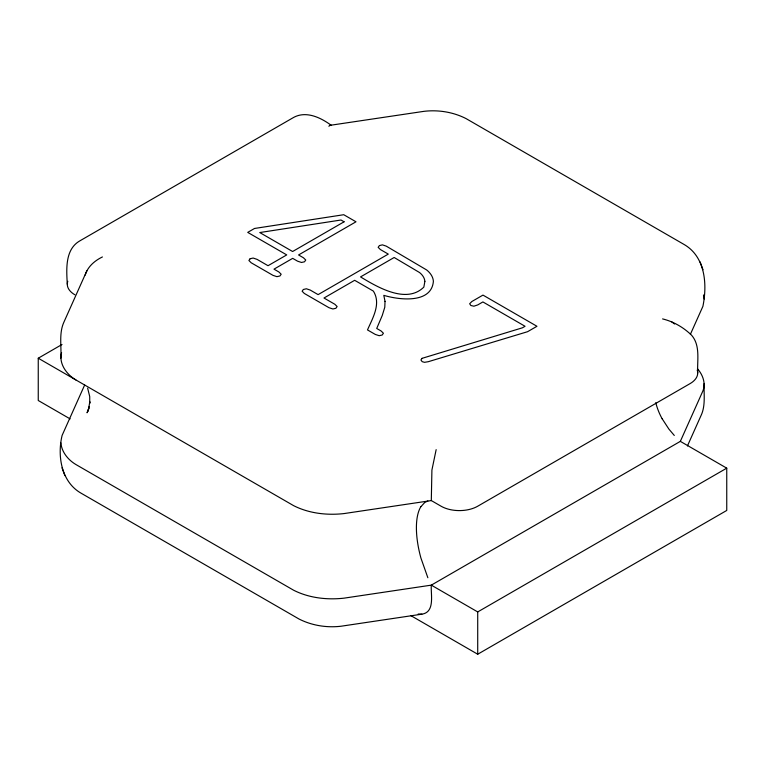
<?xml version="1.0" encoding="UTF-8"?>
<svg xmlns="http://www.w3.org/2000/svg" width="765" height="765" viewBox="0 0 765 765"><rect width="100%" height="100%" fill="white"/><g stroke="black" fill="none" stroke-linecap="round" stroke-linejoin="round"><path stroke-width="1.15" d="M75.85 379.918C66.708 374.544 58.532 363.643 61.583 352.598M697.46 368.768C702.729 374.611 706.028 383.303 702.892 390.953L680.343 441.367L431.307 585.139C430.599 594.176 435.381 612.191 421.859 614.18L341.114 626.219C326.798 627.931 311.871 625.55 298.991 619L81.214 493.262C61.296 482.017 57.155 455.959 62.108 435.419L84.657 385.005M328.845 126.225L330.203 125.307L423.887 111.346C438.202 109.644 453.129 112.015 466.009 118.565L683.786 244.303C705.464 256.571 707.386 284.494 702.892 306.373L690.413 334.267M88.692 408.319L89.801 401.702L89.725 403.327L89.725 396.586L87.65 388.18M436.155 449.638L431.909 470.064L431.307 500.568L441.099 506.22A25.895 14.946 0 0 0 477.714 506.22L690.126 383.581A25.895 14.946 0 0 0 697.211 370.097M87.717 411.541L89.218 406.559M85.211 275.075C87.659 266.679 94.764 260.616 102.424 256.954M88.262 409.715L87.047 412.784L88.96 408.51M86.847 270.848L64.021 321.893C58.723 333.244 61.621 346.182 60.856 358.211M687.429 445.966L700.979 415.672C705.779 405.67 703.695 394.252 704.144 383.59M420.922 506.679L424.757 502.481L427.855 500.979M70.122 418.895L38.25 400.497L38.25 358.211L62.013 344.489M60.856 442.782C61.659 452.029 68.085 459.88 75.85 464.498L293.626 590.226C309.022 598.02 326.98 600.056 343.992 598.163L431.307 585.139L477.714 611.933L726.75 468.161L726.75 510.446L477.714 654.228L410.901 615.643M431.307 500.568L343.992 513.583C326.98 515.476 309.022 513.449 293.626 505.655L38.25 358.211M418.187 614.018L421.859 614.18M330.203 125.307L331.388 125.422C320.659 117.466 305.474 110.17 292.641 118.001L80.239 240.64C64.776 249.132 66.469 269.404 67.291 284.207M662.576 318.909C673.42 321.52 683.786 327.516 691.713 335.366C700.616 345.79 697.03 360.611 697.709 373.014M680.343 441.367L726.75 468.161M671.919 322.017L674.596 324.006M674.29 435.457L668.868 429.05L662.165 418.771M427.855 577.738L420.922 558.048A59.182 23.973 71.7 0 1 420.903 506.631M62.003 467.826L63.447 471.689M63.495 471.862L64.891 475.61M700.109 261.955L702.997 269.739M703.484 294.974L704.144 299.01M477.714 611.933L477.714 654.228M662.127 418.78A59.182 41.96 44.7 0 1 655.787 402.686M74.874 294.783A25.895 14.946 0 0 1 67.789 281.291M385.024 301.391L384.785 307.234L382.28 315.409L376.724 328.462L381.209 331.054L383.418 333.253L382.194 335.013L379.182 335.701L375.328 334.448L367.487 329.916C372.67 318.058 381.333 303.762 373.368 291.102L354.664 280.306L323.987 298.015L334.85 304.279L337.126 306.526L335.892 308.285L332.89 308.974L328.96 307.683L304.307 293.444L302.137 291.226L303.332 289.486L306.373 288.778L310.198 290.05L318.106 294.621L388.285 254.104L380.368 249.533L378.159 247.334L379.392 245.575L382.433 244.867L386.249 246.139L426.679 269.978A36.079 20.827 0 0 1 433.382 281.396C431.431 303.982 398.919 299.918 383.801 295.347L385.024 301.391M424.871 281.377L423.848 287.095C406.368 304.403 377.231 286.99 360.545 276.911L394.166 257.499L419.555 272.541A28.601 16.514 0 0 1 424.871 281.377M250.107 258.752L248.912 260.492L251.159 262.758L273.009 275.371L276.93 276.662L279.942 275.974L281.166 274.224L278.89 271.977L273.985 269.146L292.689 258.35L297.585 261.181L301.506 262.472L304.518 261.783L305.742 260.024L303.466 257.786L298.57 254.955L355.993 221.793L343.743 214.716L254.516 228.467L247.726 232.388L286.732 254.908L268.037 265.704L257.04 259.364L253.148 258.044L250.107 258.752M422.041 358.345L420.922 359.961L422.175 361.654L424.527 362.323L428.276 361.702L527.582 331.694L536.963 326.282L482.973 295.099L471.833 301.534L469.662 303.753L470.858 305.493L473.898 306.201L477.714 304.929L482.897 301.936L525.058 326.282L522.399 327.812L422.041 358.345M344.087 221.793L292.613 251.513L259.765 232.55L341.008 220.014L344.087 221.793"/></g></svg>
